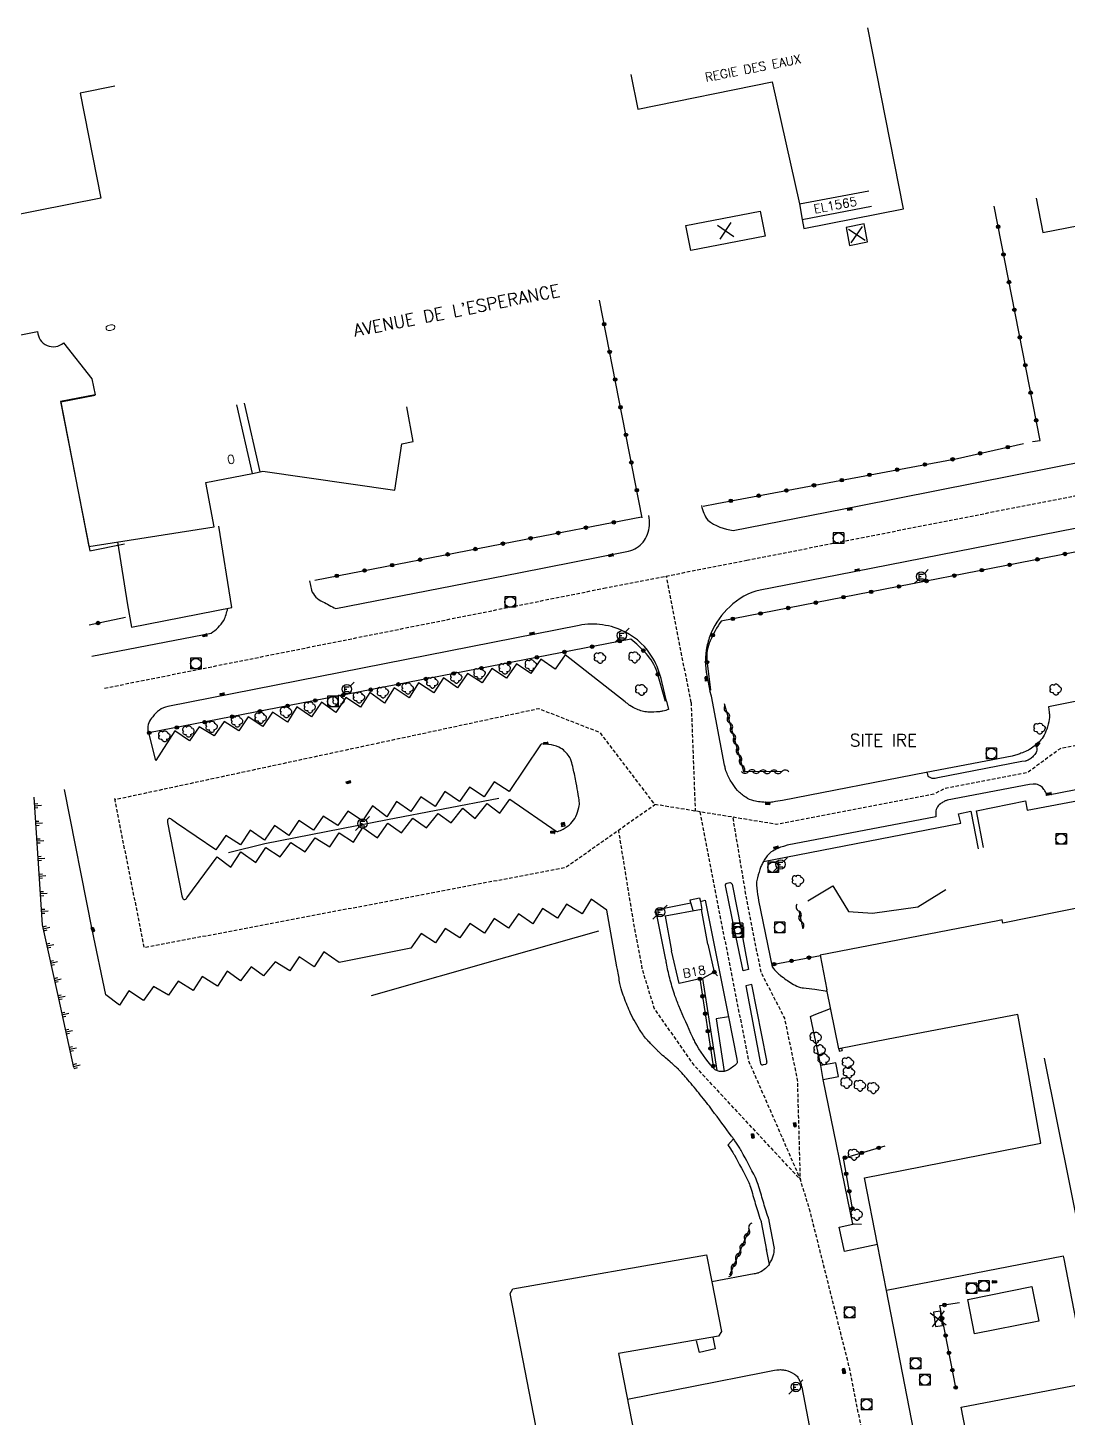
# Model space of a CAD drawing. Header units: millimetres. Extents: x 160999 to 162000, y 126000 to 127000.
# Drawn here: x 161682.1 to 161829.7, y 126678.4 to 126875.7 of the extents above; entities that cross this region are included whole.
import ezdxf
from ezdxf.enums import TextEntityAlignment as Align

# ---------------------------------------------------------------- set-up
doc = ezdxf.new("R2010")
doc.units = ezdxf.units.MM
doc.linetypes.add('DASHED', pattern=[0.75, 0.5, -0.25])
doc.layers.get('0').update_dxf_attribs({"linetype": 'CONTINUOUS'})
for name, color, linetype in [('W0001', 6, 'DASHED'), ('W0008', 7, 'CONTINUOUS'), ('W0017', 7, 'CONTINUOUS'), ('W0100', 7, 'CONTINUOUS'), ('W0112', 1, 'DASHED'), ('W0211', 2, 'CONTINUOUS'), ('W0300', 7, 'CONTINUOUS'), ('W0302', 3, 'CONTINUOUS'), ('W0310', 3, 'CONTINUOUS'), ('W0322', 7, 'CONTINUOUS'), ('W0330', 7, 'CONTINUOUS'), ('W0334', 7, 'CONTINUOUS'), ('W0400', 7, 'CONTINUOUS'), ('W0420', 7, 'CONTINUOUS'), ('W0471', 7, 'CONTINUOUS'), ('W0984', 7, 'CONTINUOUS'), ('W0989', 7, 'CONTINUOUS'), ('W0991', 7, 'CONTINUOUS'), ('W1102', 7, 'CONTINUOUS')]:
    doc.layers.add(name, color=color, linetype=linetype)
doc.styles.get("Standard").update_dxf_attribs({"font": 'romans.shx', "width": 0.85})

# ---------------------------------------------------------------- blocks, each defined once
blk = doc.blocks.new('T400')
for p, q in [((-0.15, 0.3), (0.15, 0.3)), ((-0.15, -0.25), (-0.15, 0.3)), ((-0.15, 0.15), (0.15, 0.15)), ((-0.15, 0), (0.15, 0)), ((0.15, 0.3), (0.15, -0.25)), ((-0.15, -0.15), (0.15, -0.15)), ((-0.15, -0.25), (-0.15, -0.3)), ((-0.15, -0.3), (0.15, -0.3)), ((0.15, -0.3), (0.15, -0.25))]:
    blk.add_line(p, q)
blk = doc.blocks.new('T300')
for p, q in [((-0.8, 0.51), (-0.86, 0.34)), ((-0.86, 0.34), (-0.86, 0.17)), ((-0.86, 0.17), (-0.74, 0.06)), ((-0.69, 0.63), (-0.8, 0.51)), ((-0.8, -0.06), (-0.74, 0.06)), ((-0.74, 0.06), (-0.69, 0.11)), ((-0.57, 0.69), (-0.69, 0.63)), ((-0.46, 0.69), (-0.57, 0.69)), ((-0.29, 0.63), (-0.46, 0.69)), ((-0.29, 0.63), (-0.17, 0.74)), ((-0.23, 0.57), (-0.29, 0.63)), ((-0.17, 0.74), (-0.06, 0.8)), ((-0.06, 0.8), (0.06, 0.8)), ((0.06, 0.8), (0.23, 0.74)), ((0.23, 0.74), (0.34, 0.63)), ((0.34, 0.63), (0.4, 0.51)), ((0.46, 0.46), (0.34, 0.46)), ((0.4, 0.51), (0.4, 0.46)), ((0.57, 0.4), (0.46, 0.46)), ((0.57, 0.4), (0.69, 0.29)), ((0.69, 0.29), (0.74, 0.17)), ((0.74, 0.06), (0.69, -0.17)), ((0.74, 0.17), (0.74, 0.06)), ((-0.8, -0.17), (-0.8, -0.06)), ((-0.8, -0.23), (-0.8, -0.17)), ((-0.74, -0.34), (-0.8, -0.23)), ((-0.69, -0.4), (-0.74, -0.34)), ((-0.51, -0.46), (-0.69, -0.4)), ((-0.4, -0.46), (-0.51, -0.46)), ((-0.4, -0.46), (-0.34, -0.46)), ((-0.34, -0.46), (-0.34, -0.4)), ((-0.34, -0.51), (-0.34, -0.46)), ((-0.29, -0.63), (-0.34, -0.51)), ((-0.17, -0.74), (-0.29, -0.63)), ((-0.06, -0.8), (-0.17, -0.74)), ((0.06, -0.8), (-0.06, -0.8)), ((0.17, -0.74), (0.06, -0.8)), ((0.23, -0.69), (0.17, -0.74)), ((0.29, -0.46), (0.23, -0.46)), ((0.29, -0.63), (0.23, -0.69)), ((0.46, -0.4), (0.29, -0.46)), ((0.34, -0.51), (0.29, -0.63)), ((0.34, -0.51), (0.34, -0.46)), ((0.57, -0.34), (0.46, -0.4)), ((0.63, -0.29), (0.57, -0.34)), ((0.69, -0.17), (0.63, -0.29))]:
    blk.add_line(p, q)
blk = doc.blocks.new('T420')
for p, q in [((0.75, 0.75), (-0.75, 0.75)), ((-0.75, 0.75), (-0.75, -0.75)), ((0.75, 0.75), (0.75, -0.75)), ((0.75, -0.75), (-0.75, -0.75))]:
    blk.add_line(p, q)
blk.add_ellipse((0, 0), major_axis=(-0.53, 0.53), ratio=1, start_param=3.926991, end_param=10.210176)
blk = doc.blocks.new('t991o')
at = {"color": 0, "linetype": 'Continuous'}
for p, q in [((-1, 1), (1, -1)), ((-1, -1), (1, 1))]:
    blk.add_line(p, q, dxfattribs=at)
blk = doc.blocks.new('t322o')
at = {"color": 0, "linetype": 'Continuous'}
for radius in [0.25, 0.15]:
    blk.add_circle((0, 0), radius, dxfattribs=at)
blk = doc.blocks.new('T471')
for p, q in [((-0.333334, 0.333334), (-0.333334, -0.333334)), ((-0.333334, 0.333334), (0.333334, 0.333334)), ((-0.333334, 0), (0, 0)), ((0.500001, 0.500001), (1.000002, 1.000002)), ((-0.500001, -0.500001), (-1.000002, -1.000002)), ((-0.333334, -0.333334), (0.333334, -0.333334))]:
    blk.add_line(p, q)
blk.add_ellipse((0, 0), major_axis=(0.471405, 0.471405), ratio=1, start_param=5.4977871438, end_param=11.780972451)
blk = doc.blocks.new('t310o')
at = {"color": 0, "linetype": 'Continuous'}
for centre, start, end in [((-0.5, 0.38), 216.8699, 323.1304), ((0.5, -0.37), 36.8699, 143.1303)]:
    blk.add_arc(centre, 0.625, start, end, dxfattribs=at)
blk = doc.blocks.new('t330o')
at = {"color": 0, "linetype": 'Continuous'}
for p, q in [((0.25, -0.25), (-0.25, 0.25)), ((-0.25, -0.25), (0.25, 0.25)), ((-0.25, 0.25), (-0.25, -0.25)), ((0.25, 0.25), (-0.25, 0.25)), ((0.25, -0.25), (0.25, 0.25)), ((-0.25, -0.25), (0.25, -0.25)), ((-0.25, -0.25), (-0.25, -0.25))]:
    blk.add_line(p, q, dxfattribs=at)
blk = doc.blocks.new('t211o')
at = {"color": 0, "linetype": 'Continuous'}
for p, q in [((-0.29, 0.5), (-0.29, 0)), ((0, 1), (0, 0)), ((0.29, 0.5), (0.29, 0))]:
    blk.add_line(p, q, dxfattribs=at)

msp = doc.modelspace()

# ---------------------------------------------------------------- linework, layer by layer
at = {"layer": 'W0001'}
msp.add_lwpolyline([(161693.01, 126782.02), (161763.81, 126796.19), (161784.08, 126800.17), (161844.51, 126812.05), (161909.59, 126824.84), (161948.22, 126832.46), (161993.79, 126841.41)], dxfattribs=at)
at = {"layer": 'W0001', "flags": 128}
for points in [[(161776.19, 126779.99), (161772.67, 126797.93)], [(161879.95, 126780.65), (161864.6, 126777.19), (161858.07, 126779.07), (161828.53, 126773.43), (161823.91, 126770.03), (161812.15, 126767.76), (161810.61, 126766.98), (161788.3, 126762.69), (161771.05, 126765.51), (161763.31, 126775.69), (161754.58, 126779.09), (161694.42, 126766.16)], [(161776.19, 126779.99), (161776.77, 126764.57)], [(161694.39, 126766.34), (161698.6, 126745.22), (161758.4, 126756.6), (161771.05, 126765.51)], [(161763.15, 126614.5), (161770.72, 126618.06), (161774.06, 126619.45), (161778.89, 126620.4), (161779.86, 126621.61), (161806.55, 126626.74), (161803.17, 126642.4), (161799.47, 126661.81), (161800.78, 126674.79), (161798.7, 126685.36), (161793.06, 126707.82), (161791.69, 126712.29), (161791.3, 126726.4), (161789.46, 126735.2), (161786.12, 126741.67), (161784.07, 126752.08), (161782.13, 126763.7)], [(161777.42, 126764.47), (161780.14, 126750.4), (161784.33, 126729.15), (161791.69, 126712.29), (161776.61, 126728.5), (161770.97, 126736.59), (161769.3, 126742.04), (161767.94, 126749.37), (161765.91, 126761.89)]]:
    msp.add_lwpolyline(points, dxfattribs=at)
at = {"layer": 'W0008', "flags": 128}
for points in [[(161777.66, 126807.92, 0.0947), (161778.54, 126805.84, 0.1326), (161782.17, 126804.41), (161800.04, 126807.87), (161843.67, 126816.55), (161902.69, 126828.08), (161947.35, 126836.86), (161983.59, 126844.02), (161992.42, 126845.71)], [(161873, 126800.05), (161872.74, 126801.71, 0.0866), (161871.49, 126805.55, 0.0981), (161868.97, 126808.48, 0.1203), (161864.74, 126810.49, 0.0551), (161861.13, 126810.64), (161845.35, 126807.55), (161796.89, 126798.05), (161785.99, 126795.94, 0.1399), (161781.66, 126793.56, 0.1023), (161779.05, 126789.88, 0.0522), (161778.42, 126787.91, 0.0978), (161778.43, 126783.79), (161778.85, 126781.65)], [(161722.06, 126797.24), (161722.34, 126795.93, 0.204), (161723.97, 126794.29, 0.0122), (161725.78, 126793.32), (161751.74, 126798.4), (161767.33, 126801.46, 0.173), (161769.37, 126802.74, 0.1527), (161770.27, 126805.11, 0.0407), (161770.21, 126806.53)], [(161691.22, 126786.54), (161708.1, 126789.81, 0.1), (161709.91, 126791.63, 0.0685), (161710.46, 126793.31)], [(161772.71, 126780.17), (161772.04, 126782.94, 0.072), (161770.77, 126786.28, 0.1428), (161766.86, 126789.98, 0.0835), (161763.63, 126791, 0.0834), (161760.29, 126790.92), (161701.96, 126779.43, 0.1768), (161699.85, 126777.97, 0.2488), (161699.16, 126776.04), (161699.29, 126775.66)], [(161772.71, 126780.17), (161772.99, 126778.99, -0.023891), (161772.2, 126778.76, -0.040174), (161771.72, 126778.68, -0.029444), (161770.05, 126778.63, -0.06058), (161769.24, 126778.75, -0.03845), (161768.5, 126779.03, -0.026892), (161767.5, 126779.55, -0.030573), (161767.45, 126779.58, -0.002249), (161766.84, 126780.06), (161758.33, 126786.75), (161756.91, 126784.72), (161754.89, 126786.12), (161753.47, 126784.1), (161751.42, 126785.49), (161749.99, 126783.45), (161747.95, 126784.8), (161746.55, 126782.78), (161744.49, 126784.12), (161743.06, 126782.05), (161741.05, 126783.46), (161739.69, 126781.35), (161737.52, 126782.76), (161736.22, 126780.66), (161734.09, 126782.07), (161732.7, 126779.88), (161730.63, 126781.4), (161729.28, 126779.3), (161727.21, 126780.7), (161725.82, 126778.58), (161723.77, 126780.01), (161722.37, 126777.93), (161720.27, 126779.35), (161718.93, 126777.2), (161716.82, 126778.6), (161715.47, 126776.56), (161713.37, 126777.96), (161712.03, 126775.94), (161709.96, 126777.3), (161708.53, 126775.23), (161706.44, 126776.52), (161705.07, 126774.52), (161702.98, 126775.94), (161700.28, 126771.76), (161699.29, 126775.66)], [(161857.46, 126785.48), (161826.87, 126779.38), (161826.97, 126778.62, -0.030311), (161827.01, 126778.02, -0.042487), (161826.98, 126777.6, -0.044816), (161826.62, 126776.19, -0.05456), (161826.1, 126775.11, -0.05074), (161825.46, 126774.3, -0.171468), (161825.18, 126774.15, -0.002827), (161825.18, 126774.15, 0.003838), (161825.18, 126774.15, 0.194373), (161825.01, 126774.05, 0.30393), (161825, 126773.92), (161825.15, 126773.64, -0.179329), (161825.22, 126773.21, -0.119974), (161824.95, 126772.62, -0.04901), (161824.47, 126772.13, -0.057477), (161823.99, 126771.81, -0.032607), (161823.72, 126771.7, -0.059511), (161823.56, 126771.66), (161823.1, 126771.62), (161811.17, 126769.29), (161810.79, 126769.22, -0.095971), (161810.37, 126769.22, -0.096583), (161809.98, 126769.37, -0.269216), (161809.75, 126769.82, 0.488805), (161809.51, 126770.03), (161789.14, 126766.09), (161788.18, 126765.92, -0.013601), (161787.37, 126765.81, -0.03378), (161787.05, 126765.79, -0.025141), (161785.96, 126765.87, -0.030518), (161785.08, 126766.03, -0.081459), (161783.93, 126766.53, -0.067904), (161782.78, 126767.5, -0.047101), (161781.95, 126768.62, -0.039491), (161781.2, 126770.11, -0.028822), (161781.07, 126770.5, -0.020327), (161780.94, 126771.07), (161779.06, 126780.9), (161778.85, 126781.65)], [(161841.14, 126769.6), (161826.64, 126766.79, -0.534828), (161826.58, 126766.85, 0.151029), (161826.55, 126767.1, 0.040942), (161826.45, 126767.31, 0.017399), (161826.14, 126767.76, 0.130612), (161825.5, 126768.27, 0.134009), (161824.71, 126768.4), (161824.17, 126768.34), (161812.48, 126766.1, 0.038313), (161812.4, 126766.08, 0.018171), (161812.24, 126766.02, 0.03206), (161812.02, 126765.91, 0.013418), (161811.54, 126765.6, 0.133794), (161811.03, 126765, 0.130423), (161810.88, 126764.2), (161810.91, 126763.77), (161789.8, 126759.72, 0.019274), (161789.57, 126759.66, 0.014984), (161789.28, 126759.57, 0.016199), (161788.5, 126759.28, 0.023306), (161787.97, 126759.03, 0.082908), (161787.2, 126758.45, 0.062604), (161786.45, 126757.42, 0.007956), (161786.29, 126757.12, 0.008357), (161786.15, 126756.84, 0.036556), (161785.95, 126756.3, 0.012757), (161785.51, 126754.71, 0.078933), (161785.46, 126754.08, 0.027777), (161785.68, 126752.31), (161785.76, 126751.9), (161787.68, 126742.47, 0.022121), (161788.41, 126741.65, 0.038047), (161788.88, 126741.23, 0.022216), (161790.48, 126740.11, 0.041799), (161791.4, 126739.63, 0.045146), (161791.71, 126739.54, 0.032737), (161792.15, 126739.47), (161793.33, 126739.37), (161793.75, 126739.3), (161795.48, 126739.01)], [(161786.85, 126702.34), (161787.27, 126700.25, 0.028175), (161787.47, 126700.59, 0.017012), (161787.75, 126701.19, 0.054296), (161787.91, 126701.73, 0.039749), (161788, 126702.5), (161787.27, 126706.45, 0.041856), (161787.15, 126706.86, -0.013674), (161786.74, 126708.09, -0.00341), (161786.07, 126710.35, 0.00625), (161785.7, 126711.57, 0.038448), (161785.3, 126712.57, 0.009778), (161783.34, 126716.32, 0.019959), (161783.08, 126716.76, 0.007618), (161782.34, 126717.85, 0.000899), (161782.21, 126718.06, 0.011375), (161782.2, 126718.08, 0.006507), (161781.94, 126718.43, 0.000608), (161779.18, 126722.14, 0.006973), (161778.36, 126723.22, 0.003414), (161776.62, 126725.39, 0.020407), (161775.74, 126726.43, -0.00154), (161775.7, 126726.48, -0.001471), (161775.25, 126726.99, 0.000842), (161774.46, 126727.87, 0.02839), (161774.38, 126727.95, 0.002183), (161773.2, 126729), (161772.57, 126729.55, -0.004007), (161771.74, 126730.28, -0.011468), (161771.46, 126730.55, -0.002867), (161770.65, 126731.37, -0.005154), (161770.2, 126731.83, -0.047028), (161769.06, 126733.29, -0.029213), (161767.61, 126735.87, -0.019881), (161767.13, 126736.97, -0.009389), (161766.26, 126739.34, -0.050405), (161766.08, 126740.09, 0.019351), (161765.73, 126742.09), (161765.65, 126742.45), (161764.25, 126750.51), (161762.02, 126752.07), (161760.73, 126749.98), (161758.53, 126751.38), (161757.22, 126749.37), (161755.11, 126750.73), (161753.75, 126748.58), (161751.69, 126749.98), (161750.31, 126747.94), (161748.27, 126749.31), (161746.87, 126747.25), (161744.79, 126748.62), (161743.4, 126746.6), (161741.3, 126747.9), (161739.93, 126745.88), (161737.9, 126747.21), (161736.45, 126745.14), (161726.29, 126743.1), (161724.12, 126744.59), (161722.74, 126742.48), (161720.58, 126743.89), (161719.3, 126741.91), (161717.21, 126743.19), (161715.56, 126741.21), (161713.8, 126742.48), (161712.29, 126740.47), (161710.37, 126741.85), (161709.01, 126739.73), (161706.84, 126741.11), (161705.58, 126739.13), (161703.44, 126740.45), (161702.06, 126738.45), (161699.96, 126739.67), (161698.54, 126737.71), (161696.46, 126739.05), (161695.14, 126737.03), (161693.17, 126738.5), (161691.26, 126747.75), (161687.3, 126767.64)], [(161777.52, 126751.73), (161778.19, 126751.92), (161778.65, 126749.59), (161781.49, 126735.4), (161782.66, 126729.35), (161782.71, 126728.98, -0.215625), (161782.65, 126728.77, -0.058823), (161782.08, 126728.24, -0.041616), (161781.4, 126727.81, -0.064842), (161780.9, 126727.64, -0.073121), (161780.37, 126727.61, -0.069682), (161779.82, 126727.74, -0.071738), (161779.62, 126727.85, -0.048929), (161779.36, 126728.09, -0.05689), (161776.73, 126731.85, -0.020226), (161776.42, 126732.46, -0.007668), (161774.45, 126736.93, -0.021142), (161773.83, 126738.59, -0.014766), (161773.16, 126740.88, -0.016332), (161772.68, 126742.99, -0.025225), (161772.64, 126743.24, 0.027178), (161772.61, 126743.47), (161771.18, 126750.54), (161776.14, 126751.55)], [(161782.21, 126718.06), (161781.39, 126717.19, -0.007618), (161782.11, 126716.12, -0.019959), (161782.33, 126715.77, -0.009778), (161784.26, 126712.06, -0.038448), (161784.6, 126711.22, -0.00625), (161784.96, 126710.02, 0.00341), (161785.64, 126707.75, 0.013674), (161786.07, 126706.46, -0.041856), (161786.13, 126706.24), (161786.86, 126702.29)], [(161787.27, 126700.25, -0.074136), (161786.75, 126699.67, -0.053474), (161785.85, 126699.08, -0.05515), (161785.68, 126699.02, -0.017352), (161785.12, 126698.9), (161779.14, 126697.78)], [(161767.16, 126681.11), (161786.38, 126684.89), (161788.03, 126685.22), (161788.36, 126685.27, -0.049532), (161789.02, 126685.31, -0.059338), (161789.56, 126685.23, -0.05885), (161790.85, 126684.69, -0.129853), (161791.31, 126684.24, -0.028422), (161791.58, 126683.74, -0.029851), (161791.78, 126683.23, -0.017583), (161791.82, 126683.08, -0.012233), (161791.87, 126682.85), (161793.79, 126672.92)]]:
    msp.add_lwpolyline(points, format="xyb", dxfattribs=at)
for points in [[(161736.7, 126763.55), (161738.65, 126762.19), (161740.33, 126764.25), (161742.15, 126762.9), (161743.83, 126764.98), (161745.57, 126763.54), (161747.25, 126765.66), (161749.07, 126764.27), (161750.48, 126766.25), (161757.05, 126761.73, 0.219552), (161757.27, 126761.69, 0.057866), (161758.05, 126762, 0.074747), (161759.14, 126762.82, 0.084437), (161759.83, 126763.81, 0.054091), (161760.28, 126765.09, 0.085832), (161760.32, 126765.94, 0.011622), (161760.18, 126766.93, 0.007022), (161759.89, 126768.56, 0.007984), (161759.46, 126770.64, 0.015617), (161759.18, 126771.69, 0.07594), (161758.9, 126772.3, 0.050461), (161758.25, 126773.08, 0.094541), (161757.44, 126773.63, 0.06188), (161756.01, 126774.04, 0.055776), (161755.02, 126774.09, 0.232865), (161754.81, 126773.96), (161750.38, 126767.34), (161748.28, 126768.72), (161746.85, 126766.61), (161744.78, 126767.99), (161743.35, 126765.92), (161741.28, 126767.34), (161739.9, 126765.23), (161737.86, 126766.61), (161736.45, 126764.53), (161734.39, 126765.94), (161733.04, 126763.78), (161730.99, 126765.32), (161729.57, 126763.19), (161727.52, 126764.58), (161726.1, 126762.54), (161724.01, 126763.86), (161722.62, 126761.87), (161720.54, 126763.26), (161719.12, 126761.09), (161717.11, 126762.53), (161715.7, 126760.45), (161713.66, 126761.86), (161712.3, 126759.79), (161710.2, 126761.12), (161708.79, 126759.06), (161703.19, 126762.86), (161702.51, 126763.39, 0.134758), (161702.24, 126763.51, 0.190938), (161702.03, 126763.45, 0.20172), (161701.94, 126763.32, 0.085816), (161701.95, 126762.95), (161703.98, 126752.53), (161704.04, 126752.25, 0.205272), (161704.16, 126752.1, 0.160275), (161704.4, 126752.04, 0.138173), (161704.52, 126752.09, 0.072794), (161704.69, 126752.26), (161708.97, 126758.08), (161710.93, 126756.6), (161712.33, 126758.77), (161714.44, 126757.3), (161715.89, 126759.42), (161717.93, 126758.06), (161719.4, 126760.13), (161721.45, 126758.78), (161722.89, 126760.8), (161724.97, 126759.49), (161726.27, 126761.51), (161728.33, 126760.15), (161729.64, 126762.23), (161731.69, 126760.8), (161733.19, 126762.85), (161735.1, 126761.51)], [(161782.38, 126747.53), (161781.11, 126753.77), (161781.05, 126753.99, -0.115677), (161781.05, 126754.09, -0.090372), (161781.1, 126754.2, -0.098877), (161781.17, 126754.28, -0.082672), (161781.29, 126754.33), (161781.66, 126754.43, -0.148728), (161781.74, 126754.43, -0.077881), (161781.87, 126754.36, -0.071916), (161781.96, 126754.27, -0.114612), (161781.99, 126754.2), (161783.28, 126747.73), (161784.33, 126742.1), (161783.55, 126741.92)], [(161786.15, 126728.61, 0.052364), (161786.15, 126728.6, 0.147518), (161786.24, 126728.56, 0.108854), (161786.36, 126728.57), (161786.47, 126728.6), (161786.74, 126728.64, 0.146858), (161786.83, 126728.69, 0.098574), (161786.92, 126728.81, 0.066944), (161786.95, 126728.9, 0.083995), (161786.95, 126728.98), (161786.91, 126729.17), (161784.81, 126739.96), (161783.97, 126739.77), (161786.04, 126728.76, 0.001258)]]:
    msp.add_lwpolyline(points, format="xyb", close=True, dxfattribs=at)
for points in [[(161800.33, 126705.89), (161799.31, 126705.96), (161799.12, 126705.97), (161794.93, 126726.48), (161794.57, 126728.46), (161793.13, 126735.41), (161793.66, 126735.68), (161795.97, 126736.55)], [(161809.12, 126669.75), (161803.91, 126696.53)]]:
    msp.add_lwpolyline(points, dxfattribs=at)
at = {"layer": 'W0017', "flags": 128}
msp.add_lwpolyline([(161825.02, 126773.96, -0.03007), (161824.27, 126773.36, -0.056032), (161823.82, 126773.12, -0.005882), (161822.96, 126772.77, -0.00892), (161822.38, 126772.56, -0.016176), (161822.03, 126772.45, -0.019632), (161821.72, 126772.38), (161809.51, 126770.03)], format="xyb", dxfattribs=at)
for points in [[(161817.67, 126759.39), (161816.64, 126764.63), (161823.59, 126766.01), (161823.86, 126764.69), (161837.87, 126767.36), (161838.21, 126765.66)], [(161786.45, 126757.42), (161814.45, 126762.87), (161814.13, 126764.18), (161815.88, 126764.54), (161816.91, 126759.22)], [(161776.47, 126750.45), (161776.14, 126751.55), (161776.07, 126752), (161777.37, 126752.25), (161777.52, 126751.73), (161777.72, 126750.61)], [(161777.79, 126740.83), (161779.82, 126727.74)], [(161781.49, 126735.4), (161779.75, 126735.08), (161780.9, 126727.64)], [(161794.93, 126726.48), (161797.08, 126726.9), (161796.71, 126728.85), (161794.57, 126728.46)], [(161802.63, 126703.05), (161797.94, 126702.07), (161797.18, 126705.55), (161799.12, 126705.97)], [(161779.29, 126689.91), (161779.59, 126688.29), (161777.39, 126687.76), (161776.96, 126689.42)]]:
    msp.add_lwpolyline(points, dxfattribs=at)
at = {"layer": 'W0100', "flags": 128}
for points in [[(161767.64, 126869.1), (161768.63, 126864.2), (161787.68, 126868.05), (161791.55, 126850.72), (161791.96, 126848.54), (161792.18, 126847.25), (161806.31, 126850.03), (161801.25, 126875.72)], [(161686.74, 126822.7), (161690.9, 126801.52), (161695.81, 126802.48)], [(161691.69, 126823.54), (161686.78, 126822.59), (161690.76, 126802.12), (161708.56, 126804.9), (161707.35, 126811.19), (161713.99, 126812.47), (161715.08, 126812.72), (161715.44, 126812.8), (161734.19, 126810.13), (161735.14, 126816.71), (161736.79, 126817.03), (161735.85, 126821.94)], [(161778.58, 126745.7), (161777.67, 126750.62), (161772.51, 126749.66), (161773.42, 126744.75)], [(161778.58, 126745.7), (161779.48, 126741.73), (161777.79, 126740.83), (161777.43, 126740.77), (161774.51, 126740.11), (161773.42, 126744.75)], [(161816.04, 126671.96), (161814.49, 126679.98), (161832.48, 126683.44), (161829.1, 126701.02), (161828.99, 126701.44), (161803.91, 126696.53), (161802.63, 126703.05), (161800.77, 126712.53), (161825.81, 126717.44), (161824.07, 126727.07), (161822.51, 126735.72), (161804.13, 126732.2), (161797.12, 126730.86), (161795.44, 126739.2)], [(161851.64, 126670.91), (161856.54, 126671.88), (161855.56, 126676.88), (161854.82, 126680.63), (161854.45, 126682.6), (161853.44, 126687.7), (161835.44, 126684.12), (161826.32, 126729.52)], [(161765.84, 126620.37), (161765.37, 126620.68), (161757.18, 126661.73), (161750.51, 126696.14), (161750.92, 126696.78), (161778.38, 126701.6), (161779.14, 126697.78), (161780.51, 126690.73), (161780.06, 126690.08), (161765.88, 126687.61), (161769.3, 126670.17), (161783.65, 126672.98), (161789.4, 126643.56), (161789.97, 126640.63), (161790.47, 126638.11), (161790.77, 126636.62), (161792.15, 126629.43), (161789.95, 126628.98), (161781.42, 126627.32), (161777.58, 126626.48)]]:
    msp.add_lwpolyline(points, dxfattribs=at)
at = {"layer": 'W0100'}
for points in [[(161825.11, 126851.56), (161826.06, 126846.66), (161923.77, 126865.69), (161922.82, 126870.6)], [(161877.09, 126756.53), (161874.53, 126769.52), (161838.52, 126762.45), (161840.44, 126752.68), (161828.08, 126750.22), (161820.38, 126748.66), (161820.29, 126749.14), (161819.68, 126749.02), (161794.48, 126744.11), (161795.44, 126739.2)]]:
    msp.add_lwpolyline(points, dxfattribs=at)
at = {"layer": 'W0100', "flags": 128}
msp.add_lwpolyline([(161694.45, 126867.42), (161689.55, 126866.46), (161692.47, 126851.53), (161674.05, 126847.92), (161677.28, 126831.4), (161683.51, 126832.62, 0.637689), (161687.19, 126831.03), (161691.2, 126825.92), (161691.65, 126823.66), (161686.74, 126822.7)], format="xyb", dxfattribs=at)
at = {"layer": 'W0100'}
for points in [[(161786, 126849.7), (161786.7, 126846.17), (161776.16, 126844.12), (161775.45, 126847.65)], [(161798.18, 126847.4), (161798.65, 126844.83), (161801.2, 126845.34), (161800.73, 126847.91)]]:
    msp.add_lwpolyline(points, close=True, dxfattribs=at)
at = {"layer": 'W0100', "flags": 128}
for points in [[(161824.5, 126697.11), (161825.49, 126692.21), (161816.4, 126690.38), (161815.41, 126695.28)], [(161811.58, 126693.6), (161810.56, 126693.46), (161810.84, 126691.46), (161811.86, 126691.6)]]:
    msp.add_lwpolyline(points, close=True, dxfattribs=at)
at = {"layer": 'W0112'}
for points in [[(161797.12, 126730.86), (161797.52, 126730.95)], [(161797.2, 126730.49), (161797.61, 126730.58)]]:
    msp.add_lwpolyline(points, dxfattribs=at)
at = {"layer": 'W0112', "flags": 128}
for points in [[(161797.12, 126730.86), (161797.2, 126730.49)], [(161797.52, 126730.95), (161797.61, 126730.58)]]:
    msp.add_lwpolyline(points, dxfattribs=at)
at = {"layer": 'W0211', "flags": 128}
msp.add_lwpolyline([(161682.95, 126766.53), (161684.15, 126748.41), (161686.45, 126737.96), (161688.6, 126728.19)], dxfattribs=at)
at = {"layer": 'W0302', "flags": 128}
for points in [[(161748.92, 126766.38), (161733.11, 126763.32), (161715.72, 126759.93), (161710.58, 126758.66)], [(161792.73, 126751.83), (161796.27, 126753.99), (161798.5, 126750.33), (161801.89, 126750.08), (161808.36, 126750.97), (161812.32, 126753.46)], [(161763.04, 126747.54), (161750.04, 126743.85), (161730.8, 126738.38)]]:
    msp.add_lwpolyline(points, dxfattribs=at)
at = {"layer": 'W0310', "flags": 128}
for points in [[(161789.03, 126770.15), (161783.65, 126770.21), (161780.93, 126779.77)], [(161791.45, 126750.41), (161792.05, 126747.87)], [(161784.42, 126705.18), (161781.63, 126698.73)]]:
    msp.add_lwpolyline(points, dxfattribs=at)
at = {"layer": 'W0322', "flags": 128}
for points in [[(161824.59, 126817), (161825.67, 126817.16), (161819.16, 126850.41)], [(161769.27, 126806.18), (161763.19, 126837.05)], [(161777.9, 126807.86), (161779.83, 126808.22), (161813.97, 126814.62), (161823.34, 126816.73)], [(161722.83, 126797.35), (161751.04, 126802.82), (161769.15, 126806.32)], [(161690.84, 126791), (161695.99, 126792.07)], [(161787.99, 126742.85), (161794.52, 126744.08)], [(161779.48, 126741.73), (161779.93, 126741.18)], [(161777.43, 126740.77), (161779.36, 126728.09)], [(161799.06, 126708.17), (161797.78, 126715.32), (161803.69, 126717.05)], [(161813.71, 126682.79), (161811.45, 126694.4), (161814.24, 126694.82)]]:
    msp.add_lwpolyline(points, dxfattribs=at)
for points in [[(161872.92, 126799.94), (161872.48, 126801.94, 0.0886), (161871.11, 126805.7, 0.0866), (161868.02, 126808.62), (161861.91, 126807.46), (161843.92, 126803.93), (161780.45, 126791.53, 0.0449), (161778.9, 126788.75, 0.1292), (161778.42, 126785.94), (161778.96, 126781.73)], [(161772.55, 126780.12), (161771.37, 126784.28, 0.1121), (161769.8, 126786.94, 0.033), (161767.64, 126788.98), (161699.29, 126775.66)]]:
    msp.add_lwpolyline(points, format="xyb", dxfattribs=at)
at = {"layer": 'W0334', "flags": 128}
msp.add_lwpolyline([(161694.85, 126802.76), (161696.24, 126793.83), (161696.82, 126790.69), (161711.03, 126793.48), (161709.23, 126805)], dxfattribs=at)
at = {"layer": 'W1102'}
for points in [[(161791.55, 126850.72), (161801.37, 126852.58)], [(161791.96, 126848.54), (161801.78, 126850.41)], [(161713.99, 126812.47), (161711.77, 126822.22)], [(161715.08, 126812.72), (161712.86, 126822.47)]]:
    msp.add_lwpolyline(points, dxfattribs=at)

# ---------------------------------------------------------------- block references
at = {"layer": 'W0211'}
for p, rotation in [((161683.04, 126765.28), 273.7813976877844), ((161683.2, 126762.79), 273.7813976877844), ((161683.37, 126760.29), 273.7813976877844), ((161683.53, 126757.8), 273.7813976877844), ((161683.7, 126755.3), 273.7813976877844), ((161683.86, 126752.81), 273.7813976877844), ((161684.03, 126750.31), 273.7813976877844), ((161684.28, 126747.83), 282.4045248863564), ((161684.82, 126745.39), 282.4045248863564), ((161685.35, 126742.95), 282.4045248863564), ((161685.89, 126740.51), 282.4045248863564), ((161686.43, 126738.06), 282.4045248863564), ((161686.96, 126735.62), 282.4045248865989), ((161687.5, 126733.18), 282.4045248865989), ((161688.04, 126730.74), 282.4045248865989), ((161688.58, 126728.3), 282.4045248865989)]:
    msp.add_blockref('t211o', p, dxfattribs=dict(at, rotation=rotation))
at = {"layer": 'W0300'}
for p in [(161763.3, 126786.3), (161768.2, 126786.38), (161746.22, 126784.09), (161749.8, 126784.78), (161753.5, 126785.27), (161736.03, 126781.97), (161739.52, 126782.79), (161742.91, 126783.49), (161769.17, 126781.76), (161827.93, 126781.81), (161726.23, 126780.21), (161729.12, 126780.68), (161732.51, 126781.41), (161715.18, 126777.79), (161718.78, 126778.6), (161722.15, 126779.28), (161704.93, 126775.87), (161708.22, 126776.53), (161711.83, 126777.29), (161825.64, 126776.27), (161701.52, 126775.18), (161791.37, 126754.68), (161793.9, 126732.41), (161794.45, 126730.63), (161795.03, 126729.36), (161798.48, 126728.84), (161798.61, 126727.46), (161798.26, 126725.99), (161800.16, 126725.6), (161802.05, 126725.27), (161799.31, 126715.81), (161799.72, 126707.29)]:
    msp.add_blockref('T300', p, dxfattribs=at)
at = {"layer": 'W0310'}
for p, rotation in [((161781.27, 126778.59), 105.8587189571481), ((161781.69, 126777.08), 105.8587189571481), ((161782.12, 126775.57), 105.8587189571481), ((161782.55, 126774.07), 105.8587189571481), ((161782.98, 126772.56), 105.8587189571481), ((161783.41, 126771.06), 105.8587189571481), ((161784.33, 126770.2), 179.3439027301932), ((161785.9, 126770.18), 179.3439027301932), ((161787.46, 126770.16), 179.3439027301932), ((161789.03, 126770.15), 179.3439027301932), ((161791.45, 126750.41), 283.3256845008424), ((161791.81, 126748.89), 283.3256845008424), ((161784.42, 126705.18), 246.6203333428461), ((161783.8, 126703.74), 246.6203333428461), ((161782.55, 126700.87), 246.6203333428461), ((161783.18, 126702.31), 246.6203333428461), ((161781.93, 126699.43), 246.6203333428461)]:
    msp.add_blockref('t310o', p, dxfattribs=dict(at, rotation=rotation))
at = {"layer": 'W0322'}
for p, rotation in [((161819.73, 126847.49), 101.0807140175413), ((161820.5, 126843.56), 101.0807140175413), ((161821.27, 126839.64), 101.0807140175413), ((161822.04, 126835.71), 101.0807140175413), ((161763.86, 126833.66), 101.1348262451045), ((161822.81, 126831.79), 101.0807140175413), ((161764.63, 126829.73), 101.1348262451045), ((161823.58, 126827.86), 101.0807140175413), ((161765.41, 126825.81), 101.1348262451045), ((161824.35, 126823.94), 101.0807140175413), ((161766.18, 126821.88), 101.1348262451045), ((161825.12, 126820.01), 101.0807140175413), ((161766.95, 126817.96), 101.1348262451045), ((161821.1, 126816.22), 12.68595778420645), ((161767.72, 126814.03), 101.1348262451045), ((161809.35, 126813.75), 10.61018936882897), ((161813.29, 126814.49), 10.61018936882897), ((161817.19, 126815.34), 12.68595778420645), ((161801.49, 126812.28), 10.61018936882897), ((161805.42, 126813.02), 10.61018936882897), ((161768.5, 126810.11), 101.1348262451045), ((161789.7, 126810.07), 10.61018936882897), ((161793.63, 126810.81), 10.61018936882897), ((161797.56, 126811.54), 10.61018936882897), ((161781.83, 126808.6), 10.61018936882897), ((161785.77, 126809.33), 10.61018936882897), ((161757.37, 126804.04), 10.92192701799064), ((161761.29, 126804.8), 10.92192701799064), ((161765.22, 126805.56), 10.92192701799064), ((161749.51, 126802.53), 10.98792338199209), ((161753.44, 126803.29), 10.92192701799064), ((161737.73, 126800.24), 10.98792338199209), ((161741.66, 126801), 10.98792338199209), ((161745.58, 126801.76), 10.98792338199209), ((161825.28, 126800.29), 191.0574743762928), ((161829.21, 126801.06), 191.0574743762928), ((161725.95, 126797.95), 10.98792338199209), ((161729.88, 126798.71), 10.98792338199209), ((161733.8, 126799.48), 10.98792338199209), ((161813.51, 126797.99), 191.0574743762928), ((161817.43, 126798.76), 191.0574743762928), ((161821.36, 126799.52), 191.0574743762928), ((161805.66, 126796.45), 191.0574743762928), ((161809.58, 126797.22), 191.0574743762928), ((161793.88, 126794.15), 191.0574743762928), ((161797.8, 126794.92), 191.0574743762928), ((161801.73, 126795.69), 191.0574743762928), ((161786.03, 126792.62), 191.0574743762928), ((161789.95, 126793.39), 191.0574743762928), ((161692.07, 126791.26), 11.46536961261917), ((161782.1, 126791.85), 191.0574743762928), ((161766.08, 126788.68), 191.0302080603911), ((161779.27, 126789.53), 243.1461954042778), ((161754.3, 126786.38), 191.0302080603911), ((161758.23, 126787.15), 191.0302080603911), ((161762.15, 126787.91), 191.0302080603911), ((161769.41, 126787.35), 134.2374359705637), ((161742.52, 126784.09), 191.0302080603911), ((161746.45, 126784.85), 191.0302080603911), ((161750.38, 126785.62), 191.0302080603911), ((161778.45, 126785.69), 277.3399631000423), ((161734.67, 126782.56), 191.0302080603911), ((161738.6, 126783.32), 191.0302080603911), ((161771.46, 126783.97), 105.8079817910787), ((161722.89, 126780.26), 191.0302080603911), ((161726.82, 126781.03), 191.0302080603911), ((161730.75, 126781.79), 191.0302080603911), ((161715.04, 126778.73), 191.0302080603911), ((161718.97, 126779.5), 191.0302080603911), ((161703.26, 126776.44), 191.0302080603911), ((161707.19, 126777.2), 191.0302080603911), ((161711.11, 126777.97), 191.0302080603911), ((161699.34, 126775.67), 191.0302080603911), ((161787.99, 126742.85), 10.67933043697206), ((161790.44, 126743.32), 10.67933043697206), ((161792.9, 126743.78), 10.67933043697206), ((161777.43, 126740.77), 278.6444762020781), ((161779.48, 126741.73), 309.2347398873821), ((161777.81, 126738.3), 278.6444762020781), ((161778.18, 126735.82), 278.6444762020781), ((161778.56, 126733.35), 278.6444762020781), ((161778.94, 126730.88), 278.6444762020781), ((161779.31, 126728.41), 278.6444762020781), ((161798, 126715.39), 16.25652593239623), ((161800.4, 126716.09), 16.25652593239623), ((161802.8, 126716.79), 16.25652593239623), ((161798.18, 126713.09), 100.1585582421629), ((161798.62, 126710.63), 100.1585582421629), ((161799.06, 126708.17), 100.1585582421629), ((161812.12, 126694.5), 8.561940647833499), ((161811.8, 126692.6), 101.0168956742192), ((161812.28, 126690.15), 101.0168956742192), ((161812.76, 126687.69), 101.0168956742192), ((161813.24, 126685.24), 101.0168956742192), ((161813.71, 126682.79), 101.0168956742192)]:
    msp.add_blockref('t322o', p, dxfattribs=dict(at, rotation=rotation))
at = {"layer": 'W0330', "rotation": 8.153909999999883}
msp.add_blockref('t330o', (161758.03, 126762.67), dxfattribs=at)
at = {"layer": 'W0400'}
for p, rotation in [((161798.7, 126807.43), 101.1144958948903), ((161764.84, 126800.87), 101.3561829275943), ((161799.77, 126798.75), 100.4845411962267), ((161707.23, 126789.51), 101.1177051093275), ((161753.66, 126789.76), 101.3337186558624), ((161778.36, 126783.33), 187.3647118341163), ((161709.71, 126781.16), 101.9238040101999), ((161755.6, 126774.2), 94.29258446795009), ((161825.35, 126774.08), 135.6596592946146), ((161727.62, 126768.66), 108.9391018708551), ((161826.98, 126767.02), 99.93189281357199), ((161787.04, 126765.65), 263.8871675131682), ((161756.59, 126761.57), 87.90236466998662), ((161788.23, 126759.39), 109.0028037235424), ((161691.35, 126747.76), 21.5596337653836), ((161790.91, 126720.07), 8.80312617463831), ((161784.94, 126718.48), 6.620516928712276), ((161819.19, 126697.77), 271.5274242771974), ((161797.84, 126685.04), 190.9243333071428), ((161797.86, 126685.17), 191.6375973177445)]:
    msp.add_blockref('T400', p, dxfattribs=dict(at, rotation=rotation))
at = {"layer": 'W0420'}
for p in [(161797.09, 126803.29), (161750.53, 126794.25), (161705.96, 126785.5), (161725.37, 126780.11), (161818.77, 126772.73), (161828.66, 126760.61), (161787.83, 126756.59), (161788.75, 126748.04), (161782.78, 126747.91), (161782.86, 126747.38), (161815.97, 126696.85), (161817.69, 126697.18), (161798.66, 126693.43), (161808.02, 126686.2), (161809.35, 126683.86), (161801.06, 126680.36)]:
    msp.add_blockref('T420', p, dxfattribs=at)
at = {"layer": 'W0471'}
for p in [(161808.82, 126797.85), (161766.38, 126789.51), (161727.38, 126781.87), (161729.58, 126762.8), (161788.88, 126757.01), (161771.78, 126750.24), (161791.05, 126682.85)]:
    msp.add_blockref('T471', p, dxfattribs=at)
at = {"layer": 'W0991'}
for p, rotation in [((161781.08, 126846.91), 10.99497481247741), ((161799.69, 126846.37), 11.28445060083305), ((161811.21, 126692.52), 277.9220017980523)]:
    msp.add_blockref('t991o', p, dxfattribs=dict(at, rotation=rotation))

# ---------------------------------------------------------------- texts
at = {"layer": 'W0984'}
for s, rotation, p in [('REGIE DES EAUX', 11.1398, (161784.98, 126870.01)), ('EL1565', 10.7281, (161796.64, 126850.55)), ('0', 281.0458, (161693.84, 126833.17))]:
    msp.add_text(s, height=1.25, rotation=rotation, dxfattribs=at).set_placement(p, align=Align.MIDDLE)
at = {"layer": 'W0989'}
msp.add_text("AVENUE DE L'ESPERANCE", height=1.75, rotation=11.1187, dxfattribs=at).set_placement((161742.93, 126835.63), align=Align.MIDDLE)
msp.add_text('SITE IRE', height=1.75, dxfattribs=at).set_placement((161803.46, 126774.63), align=Align.MIDDLE)
at = {"layer": 'W0991'}
for s, rotation, p in [('0', 10.4446, (161710.93, 126814.49)), ('B18', 10.4371, (161776.63, 126741.78))]:
    msp.add_text(s, height=1.25, rotation=rotation, dxfattribs=at).set_placement(p, align=Align.MIDDLE)

doc.saveas('drawing.dxf')
